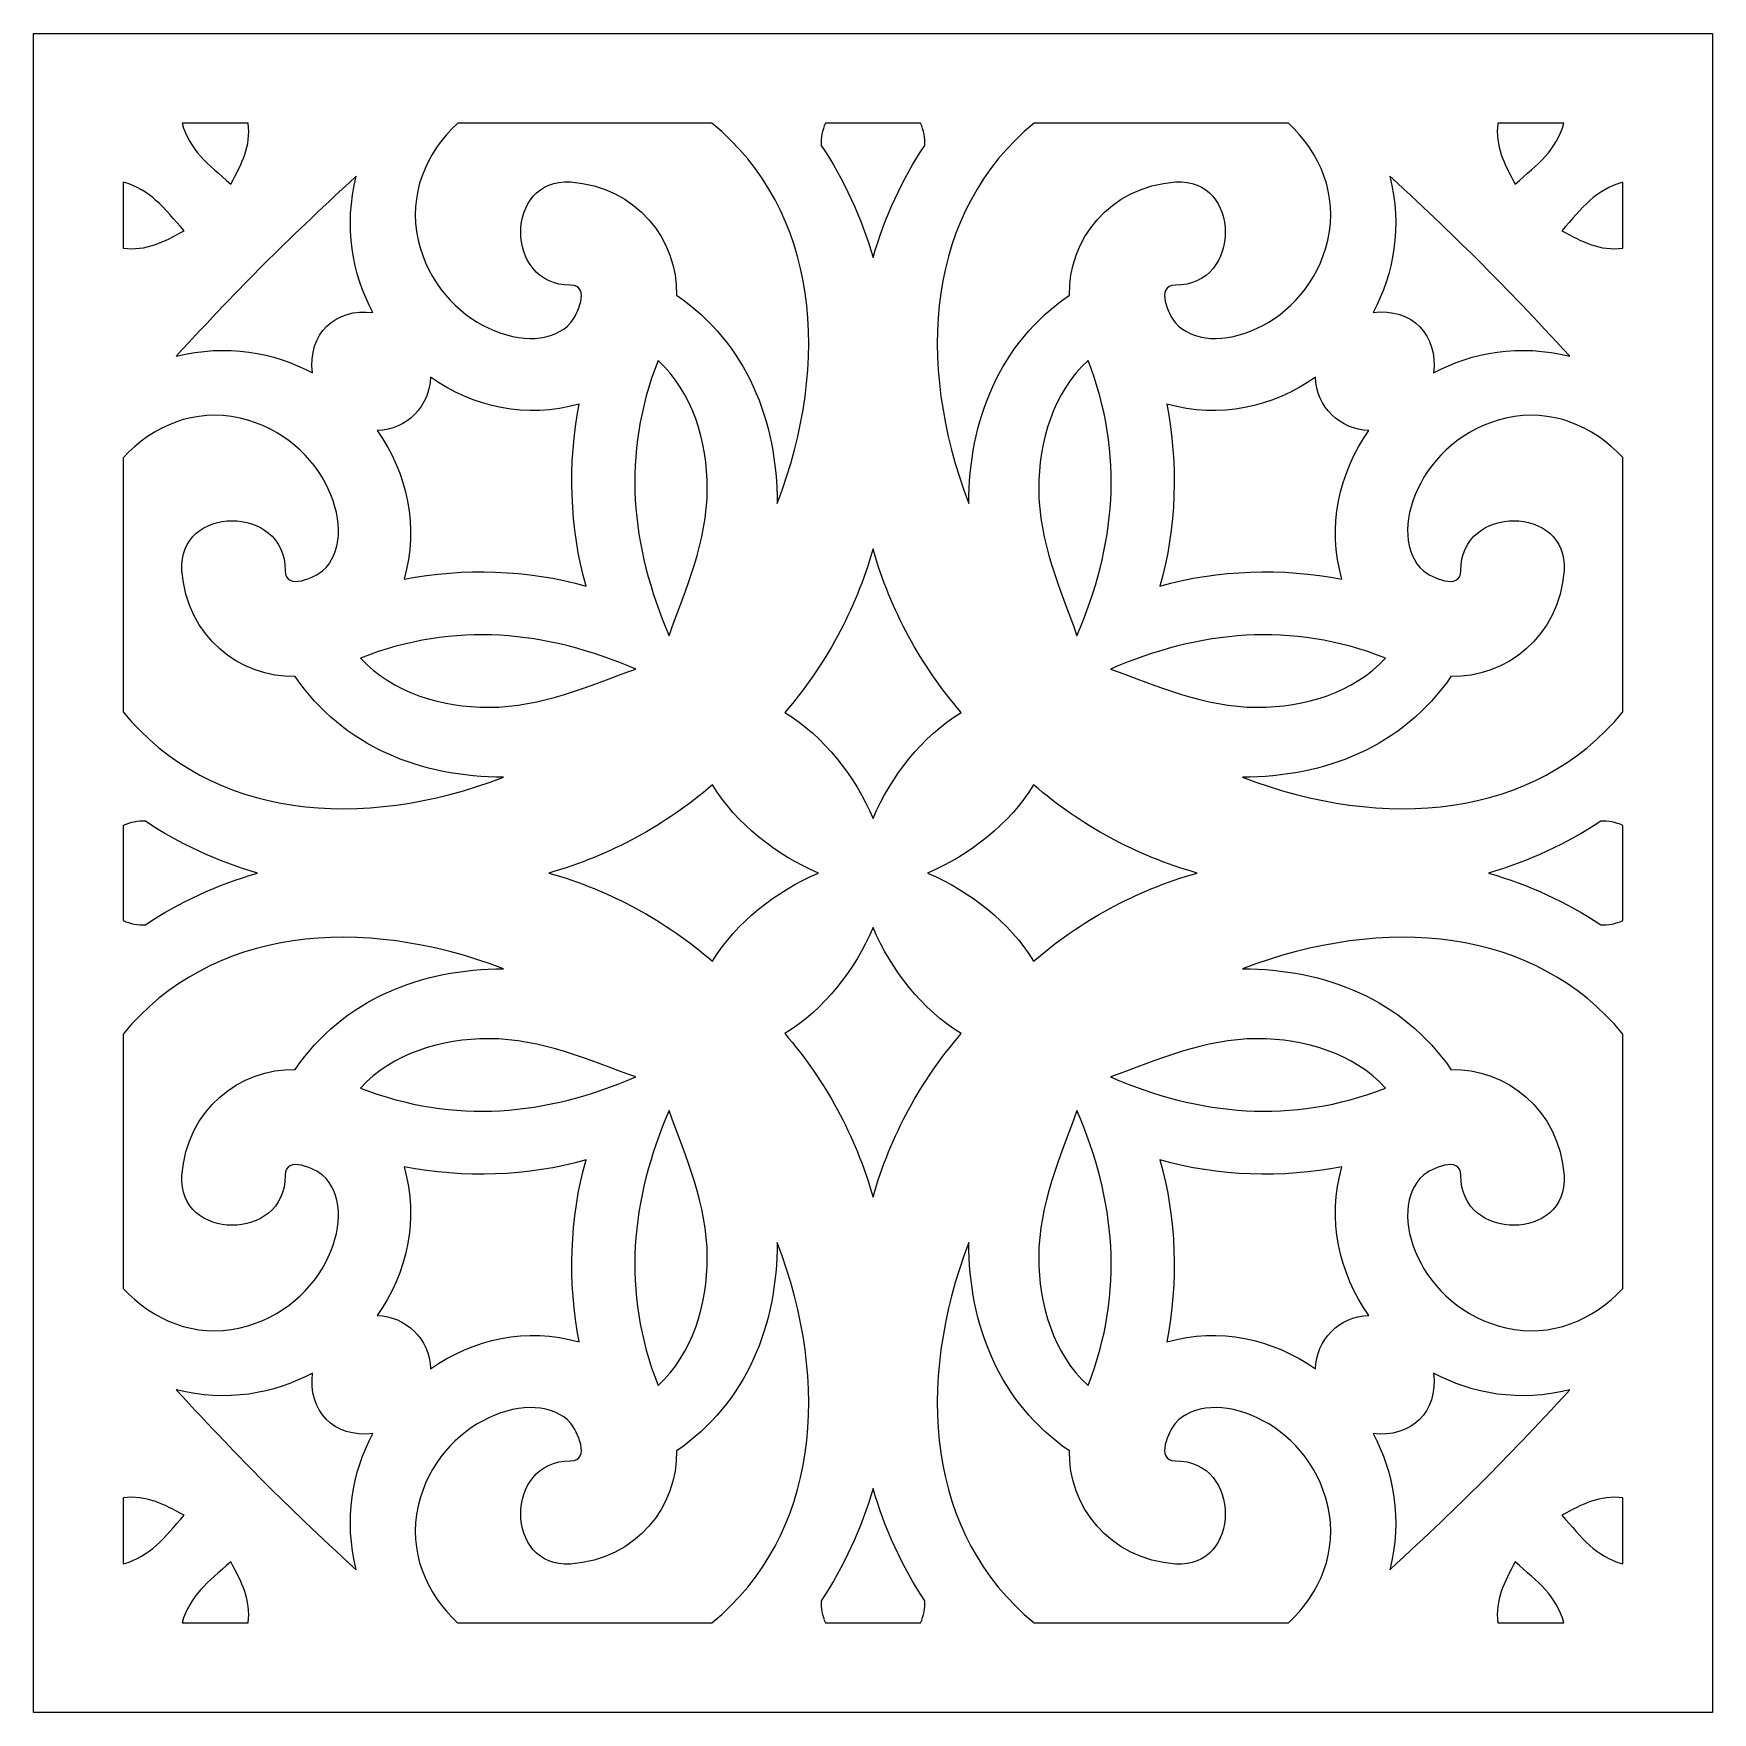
# Model space of a CAD drawing. Header units: millimetres. Extents: x -515 to 516, y -320 to 320.
# Drawn here: x -515.4 to -215.4, y 20.1 to 320.1 of the extents above; entities that cross this region are included whole.
import ezdxf

# ---------------------------------------------------------------- set-up
doc = ezdxf.new("R2010")
doc.units = ezdxf.units.MM
doc.header["$MEASUREMENT"] = 0
doc.layers.add('layer 1', color=7, linetype='Continuous')

msp = doc.modelspace()

# ---------------------------------------------------------------- linework, layer by layer
at = {"layer": 'layer 1'}
for points, knots in [([(-215.4086, 320.1198), (-215.4086, 320.1198), (-515.4084, 320.1198), (-515.4084, 320.1198), (-515.4084, 320.1198), (-515.4084, 320.1198), (-515.4084, 20.12), (-515.4084, 20.12), (-515.4084, 20.12), (-510.6936, 20.12), (-224.2182, 20.12), (-215.4086, 20.12), (-215.4086, 20.12), (-215.4086, 24.8689), (-215.4086, 311.3285), (-215.4086, 320.1198)], [0, 0, 0, 0, 0.2, 0.2, 0.2, 0.2, 0.4, 0.4, 0.4, 0.4, 0.6, 0.6, 0.6, 0.6, 1, 1, 1, 1]), ([(-477.0471, 304.1195), (-476.5572, 299.9934), (-478.1742, 296.8612), (-480.1475, 293.2138), (-480.1475, 293.2138), (-484.3474, 296.8626), (-487.4586, 299.2223), (-488.8751, 304.1195), (-488.8751, 304.1195), (-488.8751, 304.1195), (-477.0471, 304.1195), (-477.0471, 304.1195)], [0, 0, 0, 0, 0.25, 0.25, 0.25, 0.25, 0.5, 0.5, 0.5, 0.5, 1, 1, 1, 1]), ([(-439.622, 304.1195), (-439.622, 304.1195), (-394.1895, 304.1195), (-394.1895, 304.1195), (-394.1895, 304.1195), (-375.0302, 288.3469), (-372.8105, 261.5787), (-382.524, 236.1291), (-382.524, 236.1291), (-382.524, 250.7616), (-387.9385, 264.8142), (-400.5121, 273.389), (-400.5121, 273.389), (-400.2767, 283.1376), (-407.6312, 292.7963), (-419.4591, 293.5976), (-419.4591, 293.5976), (-431.2244, 294.394), (-431.4303, 275.1329), (-419.4591, 275.1497), (-419.4591, 275.1497), (-415.6887, 275.1554), (-418.3906, 269.6495), (-419.4085, 268.4777), (-419.4085, 268.4777), (-425.5153, 261.4578), (-443.2146, 267.85), (-446.6769, 283.2184), (-446.6769, 283.2184), (-448.5147, 291.3701), (-445.3442, 298.7471), (-439.622, 304.1195)], [0, 0, 0, 0, 0.11111111, 0.11111111, 0.11111111, 0.11111111, 0.22222222, 0.22222222, 0.22222222, 0.22222222, 0.33333333, 0.33333333, 0.33333333, 0.33333333, 0.44444444, 0.44444444, 0.44444444, 0.44444444, 0.55555556, 0.55555556, 0.55555556, 0.55555556, 0.66666667, 0.66666667, 0.66666667, 0.66666667, 0.77777778, 0.77777778, 0.77777778, 0.77777778, 1, 1, 1, 1]), ([(-373.9147, 304.1195), (-373.9147, 304.1195), (-356.8987, 304.1195), (-356.8987, 304.1195), (-356.8987, 304.1195), (-356.3589, 302.8043), (-356.07, 301.48), (-356.1431, 300.1494), (-356.1431, 300.1494), (-360.2375, 294.0819), (-363.3022, 287.2763), (-365.4067, 280.0764), (-365.4067, 280.0764), (-367.5098, 287.2763), (-370.5752, 294.0819), (-374.6697, 300.1494), (-374.6697, 300.1494), (-374.7435, 301.48), (-374.4539, 302.8043), (-373.9147, 304.1195)], [0, 0, 0, 0, 0.16666667, 0.16666667, 0.16666667, 0.16666667, 0.33333333, 0.33333333, 0.33333333, 0.33333333, 0.5, 0.5, 0.5, 0.5, 0.66666667, 0.66666667, 0.66666667, 0.66666667, 1, 1, 1, 1]), ([(-336.6226, 304.1195), (-336.6226, 304.1195), (-291.1907, 304.1195), (-291.1907, 304.1195), (-291.1907, 304.1195), (-285.469, 298.7471), (-282.2982, 291.3701), (-284.1363, 283.2184), (-284.1363, 283.2184), (-287.5981, 267.85), (-305.296, 261.4578), (-311.4043, 268.4777), (-311.4043, 268.4777), (-312.4228, 269.6495), (-315.1234, 275.1554), (-311.3523, 275.1497), (-311.3523, 275.1497), (-299.3824, 275.1329), (-299.5884, 294.394), (-311.3523, 293.5976), (-311.3523, 293.5976), (-323.1822, 292.7963), (-330.5361, 283.1376), (-330.3006, 273.389), (-330.3006, 273.389), (-342.8735, 264.8142), (-348.2888, 250.7616), (-348.2888, 236.1291), (-348.2888, 236.1291), (-358.0023, 261.5787), (-355.7825, 288.3469), (-336.6226, 304.1195)], [0, 0, 0, 0, 0.11111111, 0.11111111, 0.11111111, 0.11111111, 0.22222222, 0.22222222, 0.22222222, 0.22222222, 0.33333333, 0.33333333, 0.33333333, 0.33333333, 0.44444444, 0.44444444, 0.44444444, 0.44444444, 0.55555556, 0.55555556, 0.55555556, 0.55555556, 0.66666667, 0.66666667, 0.66666667, 0.66666667, 0.77777778, 0.77777778, 0.77777778, 0.77777778, 1, 1, 1, 1]), ([(-253.7657, 304.1195), (-253.7657, 304.1195), (-241.9378, 304.1195), (-241.9378, 304.1195), (-241.9378, 304.1195), (-243.3549, 299.2167), (-246.4737, 296.8549), (-250.6651, 293.2138), (-250.6651, 293.2138), (-252.6445, 296.8732), (-254.2563, 300.0032), (-253.7657, 304.1195)], [0, 0, 0, 0, 0.25, 0.25, 0.25, 0.25, 0.5, 0.5, 0.5, 0.5, 1, 1, 1, 1]), ([(-457.7533, 294.6597), (-459.9809, 285.6273), (-458.5248, 277.1826), (-454.7585, 270.2673), (-454.7585, 270.2673), (-461.4175, 271.1291), (-466.4669, 266.5039), (-465.5559, 259.4692), (-465.5559, 259.4692), (-472.4718, 263.2361), (-480.9158, 264.6926), (-489.9485, 262.4643), (-489.9485, 262.4643), (-477.1289, 276.2674), (-471.6338, 281.7683), (-457.7533, 294.6597)], [0, 0, 0, 0, 0.2, 0.2, 0.2, 0.2, 0.4, 0.4, 0.4, 0.4, 0.6, 0.6, 0.6, 0.6, 1, 1, 1, 1]), ([(-273.0591, 294.6597), (-259.2709, 281.852), (-253.7818, 276.3721), (-240.8645, 262.4643), (-240.8645, 262.4643), (-249.8954, 264.6926), (-258.3409, 263.2361), (-265.2561, 259.4692), (-265.2561, 259.4692), (-264.3965, 266.1279), (-269.0202, 271.1776), (-276.0542, 270.2673), (-276.0542, 270.2673), (-272.2887, 277.1826), (-270.8309, 285.6273), (-273.0591, 294.6597)], [0, 0, 0, 0, 0.2, 0.2, 0.2, 0.2, 0.4, 0.4, 0.4, 0.4, 0.6, 0.6, 0.6, 0.6, 1, 1, 1, 1]), ([(-499.4084, 293.5857), (-494.5004, 292.1672), (-492.1376, 289.0449), (-488.5036, 284.8576), (-488.5036, 284.8576), (-492.1638, 282.8782), (-495.2919, 281.2679), (-499.4084, 281.7578), (-499.4084, 281.7578), (-499.4084, 281.7578), (-499.4084, 293.5857), (-499.4084, 293.5857)], [0, 0, 0, 0, 0.25, 0.25, 0.25, 0.25, 0.5, 0.5, 0.5, 0.5, 1, 1, 1, 1]), ([(-231.4089, 281.7571), (-235.5329, 281.2679), (-238.6707, 282.8895), (-242.3096, 284.8576), (-242.3096, 284.8576), (-238.6524, 289.0716), (-236.2963, 292.1707), (-231.4089, 293.5842), (-231.4089, 293.5842), (-231.4089, 293.5842), (-231.4089, 281.7571), (-231.4089, 281.7571)], [0, 0, 0, 0, 0.25, 0.25, 0.25, 0.25, 0.5, 0.5, 0.5, 0.5, 1, 1, 1, 1]), ([(-403.8242, 261.6904), (-397.6527, 256.0791), (-394.9873, 247.2154), (-395.0168, 238.7756), (-395.0168, 238.7756), (-395.0512, 229.2322), (-398.8378, 221.0257), (-401.8441, 212.5289), (-401.8441, 212.5289), (-408.6947, 228.5166), (-410.4372, 244.8086), (-403.8242, 261.6904)], [0, 0, 0, 0, 0.25, 0.25, 0.25, 0.25, 0.5, 0.5, 0.5, 0.5, 1, 1, 1, 1]), ([(-335.7952, 238.7756), (-335.8255, 247.2154), (-333.16, 256.0791), (-326.9892, 261.6904), (-326.9892, 261.6904), (-320.3755, 244.8086), (-322.1173, 228.5166), (-328.9686, 212.5289), (-328.9686, 212.5289), (-331.9749, 221.0257), (-335.7615, 229.2322), (-335.7952, 238.7756)], [0, 0, 0, 0, 0.25, 0.25, 0.25, 0.25, 0.5, 0.5, 0.5, 0.5, 1, 1, 1, 1]), ([(-444.4679, 258.7333), (-436.8856, 253.3757), (-427.2487, 251.2114), (-417.9366, 253.9219), (-417.9366, 253.9219), (-419.956, 243.2264), (-419.6439, 231.8231), (-416.6812, 221.3919), (-416.6812, 221.3919), (-427.113, 224.3554), (-438.5164, 224.6675), (-449.2099, 222.6473), (-449.2099, 222.6473), (-446.501, 231.9595), (-448.6638, 241.5956), (-454.0216, 249.1793), (-454.0216, 249.1793), (-448.6056, 249.3389), (-444.6211, 253.6238), (-444.4679, 258.7333)], [0, 0, 0, 0, 0.16666667, 0.16666667, 0.16666667, 0.16666667, 0.33333333, 0.33333333, 0.33333333, 0.33333333, 0.5, 0.5, 0.5, 0.5, 0.66666667, 0.66666667, 0.66666667, 0.66666667, 1, 1, 1, 1]), ([(-276.7916, 249.1793), (-282.1478, 241.5956), (-284.312, 231.9595), (-281.6023, 222.6473), (-281.6023, 222.6473), (-292.2971, 224.6675), (-303.6997, 224.3554), (-314.1323, 221.3919), (-314.1323, 221.3919), (-311.1688, 231.8231), (-310.8567, 243.2264), (-312.8762, 253.9219), (-312.8762, 253.9219), (-303.5647, 251.2114), (-293.9278, 253.3757), (-286.3448, 258.7333), (-286.3448, 258.7333), (-286.1825, 253.3216), (-281.9003, 249.3298), (-276.7916, 249.1793)], [0, 0, 0, 0, 0.16666667, 0.16666667, 0.16666667, 0.16666667, 0.33333333, 0.33333333, 0.33333333, 0.33333333, 0.5, 0.5, 0.5, 0.5, 0.66666667, 0.66666667, 0.66666667, 0.66666667, 1, 1, 1, 1]), ([(-499.4084, 244.3342), (-494.0353, 250.0559), (-486.6582, 253.226), (-478.5072, 251.3886), (-478.5072, 251.3886), (-463.1385, 247.926), (-456.7472, 230.2268), (-463.7664, 224.1199), (-463.7664, 224.1199), (-464.9375, 223.1014), (-470.4438, 220.4001), (-470.4378, 224.1705), (-470.4378, 224.1705), (-470.4216, 236.1418), (-489.6827, 235.9358), (-488.8864, 224.1705), (-488.8864, 224.1705), (-488.0852, 212.3412), (-478.4262, 204.9874), (-468.6769, 205.2236), (-468.6769, 205.2236), (-460.1028, 192.6499), (-446.0509, 187.234), (-431.4177, 187.234), (-431.4177, 187.234), (-456.8683, 177.5205), (-483.6363, 179.7403), (-499.4084, 198.9009), (-499.4084, 198.9009), (-499.4084, 198.9009), (-499.4084, 244.3342), (-499.4084, 244.3342)], [0, 0, 0, 0, 0.11111111, 0.11111111, 0.11111111, 0.11111111, 0.22222222, 0.22222222, 0.22222222, 0.22222222, 0.33333333, 0.33333333, 0.33333333, 0.33333333, 0.44444444, 0.44444444, 0.44444444, 0.44444444, 0.55555556, 0.55555556, 0.55555556, 0.55555556, 0.66666667, 0.66666667, 0.66666667, 0.66666667, 0.77777778, 0.77777778, 0.77777778, 0.77777778, 1, 1, 1, 1]), ([(-231.4089, 198.896), (-247.1808, 179.7403), (-273.9469, 177.5219), (-299.3944, 187.234), (-299.3944, 187.234), (-284.7619, 187.234), (-270.7093, 192.6499), (-262.1352, 205.2236), (-262.1352, 205.2236), (-252.3866, 204.9874), (-242.7272, 212.3412), (-241.9266, 224.1705), (-241.9266, 224.1705), (-241.1302, 235.9358), (-260.3906, 236.1418), (-260.3751, 224.1705), (-260.3751, 224.1705), (-260.3695, 220.4001), (-265.8754, 223.1014), (-267.0464, 224.1199), (-267.0464, 224.1199), (-274.0657, 230.2268), (-267.6734, 247.926), (-252.3064, 251.3886), (-252.3064, 251.3886), (-244.1569, 253.2253), (-236.7813, 250.0573), (-231.4089, 244.3384), (-231.4089, 244.3384), (-231.4089, 244.3384), (-231.4089, 198.896), (-231.4089, 198.896)], [0, 0, 0, 0, 0.11111111, 0.11111111, 0.11111111, 0.11111111, 0.22222222, 0.22222222, 0.22222222, 0.22222222, 0.33333333, 0.33333333, 0.33333333, 0.33333333, 0.44444444, 0.44444444, 0.44444444, 0.44444444, 0.55555556, 0.55555556, 0.55555556, 0.55555556, 0.66666667, 0.66666667, 0.66666667, 0.66666667, 0.77777778, 0.77777778, 0.77777778, 0.77777778, 1, 1, 1, 1]), ([(-381.1498, 198.8088), (-373.9365, 207.229), (-368.5705, 216.9277), (-365.4067, 228.0246), (-365.4067, 228.0246), (-362.2429, 216.9277), (-356.8762, 207.229), (-349.6622, 198.8088), (-349.6622, 198.8088), (-356.6878, 194.4121), (-362.115, 187.5707), (-365.4067, 179.8788), (-365.4067, 179.8788), (-368.697, 187.5707), (-374.1249, 194.4121), (-381.1498, 198.8088)], [0, 0, 0, 0, 0.2, 0.2, 0.2, 0.2, 0.4, 0.4, 0.4, 0.4, 0.6, 0.6, 0.6, 0.6, 1, 1, 1, 1]), ([(-407.8175, 206.5556), (-416.3157, 203.5478), (-424.5214, 199.7627), (-434.0648, 199.7282), (-434.0648, 199.7282), (-442.504, 199.6987), (-451.3684, 202.3634), (-456.9784, 208.535), (-456.9784, 208.535), (-440.0986, 215.1473), (-423.8052, 213.4054), (-407.8175, 206.5556)], [0, 0, 0, 0, 0.25, 0.25, 0.25, 0.25, 0.5, 0.5, 0.5, 0.5, 1, 1, 1, 1]), ([(-322.9945, 206.5556), (-307.0069, 213.4054), (-290.7148, 215.1473), (-273.833, 208.535), (-273.833, 208.535), (-279.4444, 202.3634), (-288.3081, 199.6987), (-296.7479, 199.7282), (-296.7479, 199.7282), (-306.292, 199.7627), (-314.4971, 203.5478), (-322.9945, 206.5556)], [0, 0, 0, 0, 0.25, 0.25, 0.25, 0.25, 0.5, 0.5, 0.5, 0.5, 1, 1, 1, 1]), ([(-423.3131, 170.1175), (-412.2163, 173.282), (-402.5175, 178.648), (-394.0974, 185.8612), (-394.0974, 185.8612), (-389.7014, 178.837), (-382.86, 173.4092), (-375.1673, 170.1175), (-375.1673, 170.1175), (-382.86, 166.8257), (-389.7014, 161.3993), (-394.0974, 154.3737), (-394.0974, 154.3737), (-402.5175, 161.5869), (-412.2163, 166.9537), (-423.3131, 170.1175)], [0, 0, 0, 0, 0.2, 0.2, 0.2, 0.2, 0.4, 0.4, 0.4, 0.4, 0.6, 0.6, 0.6, 0.6, 1, 1, 1, 1]), ([(-336.7153, 154.3737), (-341.1113, 161.3993), (-347.9521, 166.8257), (-355.6447, 170.1175), (-355.6447, 170.1175), (-347.9521, 173.4092), (-341.1113, 178.837), (-336.7153, 185.8612), (-336.7153, 185.8612), (-328.2959, 178.648), (-318.5971, 173.282), (-307.4989, 170.1175), (-307.4989, 170.1175), (-318.5971, 166.9537), (-328.2959, 161.5869), (-336.7153, 154.3737)], [0, 0, 0, 0, 0.2, 0.2, 0.2, 0.2, 0.4, 0.4, 0.4, 0.4, 0.6, 0.6, 0.6, 0.6, 1, 1, 1, 1]), ([(-499.4084, 178.6255), (-498.0929, 179.1646), (-496.7686, 179.4542), (-495.4381, 179.3811), (-495.4381, 179.3811), (-489.3713, 175.2859), (-482.5646, 172.2213), (-475.3661, 170.1175), (-475.3661, 170.1175), (-482.5646, 168.0129), (-489.3713, 164.949), (-495.4381, 160.8538), (-495.4381, 160.8538), (-496.7686, 160.7807), (-498.0929, 161.0703), (-499.4084, 161.6087), (-499.4084, 161.6087), (-499.4084, 161.6087), (-499.4084, 178.6255), (-499.4084, 178.6255)], [0, 0, 0, 0, 0.16666667, 0.16666667, 0.16666667, 0.16666667, 0.33333333, 0.33333333, 0.33333333, 0.33333333, 0.5, 0.5, 0.5, 0.5, 0.66666667, 0.66666667, 0.66666667, 0.66666667, 1, 1, 1, 1]), ([(-231.4089, 161.6066), (-232.7227, 161.0696), (-234.0448, 160.7807), (-235.374, 160.8538), (-235.374, 160.8538), (-241.4416, 164.949), (-248.2478, 168.0129), (-255.447, 170.1175), (-255.447, 170.1175), (-248.2478, 172.2213), (-241.4416, 175.2859), (-235.374, 179.3811), (-235.374, 179.3811), (-234.0448, 179.4542), (-232.7227, 179.1653), (-231.4089, 178.6276), (-231.4089, 178.6276), (-231.4089, 178.6276), (-231.4089, 161.6066), (-231.4089, 161.6066)], [0, 0, 0, 0, 0.16666667, 0.16666667, 0.16666667, 0.16666667, 0.33333333, 0.33333333, 0.33333333, 0.33333333, 0.5, 0.5, 0.5, 0.5, 0.66666667, 0.66666667, 0.66666667, 0.66666667, 1, 1, 1, 1]), ([(-499.4084, 141.334), (-483.6363, 160.4946), (-456.8683, 162.7137), (-431.4177, 153.0002), (-431.4177, 153.0002), (-446.0509, 153.0002), (-460.1039, 147.585), (-468.6769, 135.0113), (-468.6769, 135.0113), (-478.4262, 135.2475), (-488.0852, 127.893), (-488.8864, 116.0644), (-488.8864, 116.0644), (-489.6827, 104.2991), (-470.4216, 104.0931), (-470.4378, 116.0644), (-470.4378, 116.0644), (-470.4438, 119.8348), (-464.9375, 117.1328), (-463.7664, 116.115), (-463.7664, 116.115), (-456.7472, 110.0081), (-463.1385, 92.3089), (-478.5072, 88.8463), (-478.5072, 88.8463), (-486.6582, 87.0089), (-494.0353, 90.179), (-499.4084, 95.9007), (-499.4084, 95.9007), (-499.4084, 95.9007), (-499.4084, 141.334), (-499.4084, 141.334)], [0, 0, 0, 0, 0.11111111, 0.11111111, 0.11111111, 0.11111111, 0.22222222, 0.22222222, 0.22222222, 0.22222222, 0.33333333, 0.33333333, 0.33333333, 0.33333333, 0.44444444, 0.44444444, 0.44444444, 0.44444444, 0.55555556, 0.55555556, 0.55555556, 0.55555556, 0.66666667, 0.66666667, 0.66666667, 0.66666667, 0.77777778, 0.77777778, 0.77777778, 0.77777778, 1, 1, 1, 1]), ([(-231.4089, 95.8972), (-236.7813, 90.1776), (-244.1569, 87.0096), (-252.3064, 88.8463), (-252.3064, 88.8463), (-267.6734, 92.3089), (-274.0657, 110.0081), (-267.0464, 116.115), (-267.0464, 116.115), (-265.8754, 117.1328), (-260.3695, 119.8348), (-260.3751, 116.0644), (-260.3751, 116.0644), (-260.3906, 104.0931), (-241.1302, 104.2991), (-241.9266, 116.0644), (-241.9266, 116.0644), (-242.7272, 127.893), (-252.3866, 135.2475), (-262.1352, 135.0113), (-262.1352, 135.0113), (-270.7093, 147.585), (-284.7619, 153.0002), (-299.3944, 153.0002), (-299.3944, 153.0002), (-273.9469, 162.713), (-247.1808, 160.4946), (-231.4089, 141.3382), (-231.4089, 141.3382), (-231.4089, 141.3382), (-231.4089, 95.8972), (-231.4089, 95.8972)], [0, 0, 0, 0, 0.11111111, 0.11111111, 0.11111111, 0.11111111, 0.22222222, 0.22222222, 0.22222222, 0.22222222, 0.33333333, 0.33333333, 0.33333333, 0.33333333, 0.44444444, 0.44444444, 0.44444444, 0.44444444, 0.55555556, 0.55555556, 0.55555556, 0.55555556, 0.66666667, 0.66666667, 0.66666667, 0.66666667, 0.77777778, 0.77777778, 0.77777778, 0.77777778, 1, 1, 1, 1]), ([(-365.4067, 160.3561), (-362.115, 152.6642), (-356.6878, 145.8235), (-349.6622, 141.4261), (-349.6622, 141.4261), (-356.8762, 133.0073), (-362.2429, 123.3079), (-365.4067, 112.2103), (-365.4067, 112.2103), (-368.5705, 123.3079), (-373.9365, 133.0073), (-381.1498, 141.4261), (-381.1498, 141.4261), (-374.1249, 145.8235), (-368.697, 152.6642), (-365.4067, 160.3561)], [0, 0, 0, 0, 0.2, 0.2, 0.2, 0.2, 0.4, 0.4, 0.4, 0.4, 0.6, 0.6, 0.6, 0.6, 1, 1, 1, 1]), ([(-456.9784, 131.6999), (-451.3684, 137.8715), (-442.504, 140.5369), (-434.0648, 140.506), (-434.0648, 140.506), (-424.5214, 140.4722), (-416.3157, 136.6871), (-407.8175, 133.6786), (-407.8175, 133.6786), (-423.8052, 126.8295), (-440.0986, 125.0877), (-456.9784, 131.6999)], [0, 0, 0, 0, 0.25, 0.25, 0.25, 0.25, 0.5, 0.5, 0.5, 0.5, 1, 1, 1, 1]), ([(-322.9945, 133.6786), (-314.4971, 136.6871), (-306.292, 140.4722), (-296.7479, 140.506), (-296.7479, 140.506), (-288.3081, 140.5369), (-279.4444, 137.8715), (-273.833, 131.6999), (-273.833, 131.6999), (-290.7148, 125.0877), (-307.0069, 126.8295), (-322.9945, 133.6786)], [0, 0, 0, 0, 0.25, 0.25, 0.25, 0.25, 0.5, 0.5, 0.5, 0.5, 1, 1, 1, 1]), ([(-401.8441, 127.706), (-398.8378, 119.2092), (-395.0512, 111.002), (-395.0168, 101.4593), (-395.0168, 101.4593), (-394.9873, 93.0188), (-397.6527, 84.1558), (-403.8242, 78.5445), (-403.8242, 78.5445), (-410.4372, 95.4263), (-408.6947, 111.7183), (-401.8441, 127.706)], [0, 0, 0, 0, 0.25, 0.25, 0.25, 0.25, 0.5, 0.5, 0.5, 0.5, 1, 1, 1, 1]), ([(-326.9892, 78.5445), (-333.16, 84.1558), (-335.8255, 93.0188), (-335.7952, 101.4593), (-335.7952, 101.4593), (-335.7615, 111.002), (-331.9749, 119.2092), (-328.9686, 127.706), (-328.9686, 127.706), (-322.1173, 111.7183), (-320.3755, 95.4263), (-326.9892, 78.5445)], [0, 0, 0, 0, 0.25, 0.25, 0.25, 0.25, 0.5, 0.5, 0.5, 0.5, 1, 1, 1, 1]), ([(-454.0216, 91.0549), (-448.6638, 98.6386), (-446.501, 108.2748), (-449.2099, 117.5876), (-449.2099, 117.5876), (-438.5149, 115.5674), (-427.113, 115.8795), (-416.6812, 118.843), (-416.6812, 118.843), (-419.6439, 108.4111), (-419.956, 97.0085), (-417.9366, 86.313), (-417.9366, 86.313), (-427.2487, 89.0235), (-436.8856, 86.8592), (-444.4679, 81.5016), (-444.4679, 81.5016), (-444.6303, 86.926), (-448.9224, 90.9059), (-454.0216, 91.0549)], [0, 0, 0, 0, 0.16666667, 0.16666667, 0.16666667, 0.16666667, 0.33333333, 0.33333333, 0.33333333, 0.33333333, 0.5, 0.5, 0.5, 0.5, 0.66666667, 0.66666667, 0.66666667, 0.66666667, 1, 1, 1, 1]), ([(-286.3448, 81.5016), (-293.9278, 86.8592), (-303.5647, 89.0235), (-312.8762, 86.313), (-312.8762, 86.313), (-310.8567, 97.0085), (-311.1688, 108.4111), (-314.1323, 118.843), (-314.1323, 118.843), (-303.6997, 115.8795), (-292.2971, 115.5674), (-281.6023, 117.5876), (-281.6023, 117.5876), (-284.312, 108.2748), (-282.1478, 98.6386), (-276.7916, 91.0549), (-276.7916, 91.0549), (-282.1843, 90.8967), (-286.1909, 86.6322), (-286.3448, 81.5016)], [0, 0, 0, 0, 0.16666667, 0.16666667, 0.16666667, 0.16666667, 0.33333333, 0.33333333, 0.33333333, 0.33333333, 0.5, 0.5, 0.5, 0.5, 0.66666667, 0.66666667, 0.66666667, 0.66666667, 1, 1, 1, 1]), ([(-394.1838, 36.1197), (-394.1838, 36.1197), (-439.6269, 36.1197), (-439.6269, 36.1197), (-439.6269, 36.1197), (-445.3461, 41.4927), (-448.5138, 48.8676), (-446.6769, 57.0165), (-446.6769, 57.0165), (-443.2146, 72.3849), (-425.5153, 78.7771), (-419.4085, 71.7572), (-419.4085, 71.7572), (-418.3906, 70.5854), (-415.6887, 65.0795), (-419.4591, 65.0852), (-419.4591, 65.0852), (-431.4303, 65.1013), (-431.2244, 45.8409), (-419.4591, 46.6373), (-419.4591, 46.6373), (-407.6312, 47.4386), (-400.2767, 57.0966), (-400.5121, 66.8467), (-400.5121, 66.8467), (-387.9385, 75.4208), (-382.524, 89.4726), (-382.524, 104.1058), (-382.524, 104.1058), (-372.8119, 78.6584), (-375.0295, 51.8937), (-394.1838, 36.1197)], [0, 0, 0, 0, 0.11111111, 0.11111111, 0.11111111, 0.11111111, 0.22222222, 0.22222222, 0.22222222, 0.22222222, 0.33333333, 0.33333333, 0.33333333, 0.33333333, 0.44444444, 0.44444444, 0.44444444, 0.44444444, 0.55555556, 0.55555556, 0.55555556, 0.55555556, 0.66666667, 0.66666667, 0.66666667, 0.66666667, 0.77777778, 0.77777778, 0.77777778, 0.77777778, 1, 1, 1, 1]), ([(-291.1858, 36.1197), (-291.1858, 36.1197), (-336.6282, 36.1197), (-336.6282, 36.1197), (-336.6282, 36.1197), (-355.7839, 51.8937), (-358.0009, 78.6584), (-348.2888, 104.1058), (-348.2888, 104.1058), (-348.2888, 89.4726), (-342.8735, 75.4208), (-330.3006, 66.8467), (-330.3006, 66.8467), (-330.5361, 57.0966), (-323.1822, 47.4386), (-311.3523, 46.6373), (-311.3523, 46.6373), (-299.5884, 45.8409), (-299.3824, 65.1013), (-311.3523, 65.0852), (-311.3523, 65.0852), (-315.1234, 65.0795), (-312.4228, 70.5854), (-311.4043, 71.7572), (-311.4043, 71.7572), (-305.296, 78.7771), (-287.5981, 72.3849), (-284.1363, 57.0165), (-284.1363, 57.0165), (-282.2989, 48.8676), (-285.4662, 41.4927), (-291.1858, 36.1197)], [0, 0, 0, 0, 0.11111111, 0.11111111, 0.11111111, 0.11111111, 0.22222222, 0.22222222, 0.22222222, 0.22222222, 0.33333333, 0.33333333, 0.33333333, 0.33333333, 0.44444444, 0.44444444, 0.44444444, 0.44444444, 0.55555556, 0.55555556, 0.55555556, 0.55555556, 0.66666667, 0.66666667, 0.66666667, 0.66666667, 0.77777778, 0.77777778, 0.77777778, 0.77777778, 1, 1, 1, 1]), ([(-457.7533, 45.5752), (-471.5443, 58.3836), (-477.0564, 63.8902), (-489.9485, 77.7699), (-489.9485, 77.7699), (-480.9158, 75.5424), (-472.4718, 76.9995), (-465.5559, 80.7664), (-465.5559, 80.7664), (-466.4199, 74.0944), (-461.7788, 69.0587), (-454.7585, 69.9676), (-454.7585, 69.9676), (-458.5248, 63.0531), (-459.9809, 54.6076), (-457.7533, 45.5752)], [0, 0, 0, 0, 0.2, 0.2, 0.2, 0.2, 0.4, 0.4, 0.4, 0.4, 0.6, 0.6, 0.6, 0.6, 1, 1, 1, 1]), ([(-273.0591, 45.5752), (-270.8309, 54.6076), (-272.2887, 63.0531), (-276.0542, 69.9676), (-276.0542, 69.9676), (-269.4096, 69.1072), (-264.3459, 73.7169), (-265.2561, 80.7664), (-265.2561, 80.7664), (-258.3409, 76.9995), (-249.8954, 75.5424), (-240.8645, 77.7699), (-240.8645, 77.7699), (-253.6785, 63.9739), (-259.1521, 58.4926), (-273.0591, 45.5752)], [0, 0, 0, 0, 0.2, 0.2, 0.2, 0.2, 0.4, 0.4, 0.4, 0.4, 0.6, 0.6, 0.6, 0.6, 1, 1, 1, 1]), ([(-356.8959, 36.1197), (-356.8959, 36.1197), (-373.9168, 36.1197), (-373.9168, 36.1197), (-373.9168, 36.1197), (-374.4546, 37.4341), (-374.7435, 38.7563), (-374.6697, 40.0855), (-374.6697, 40.0855), (-370.5752, 46.153), (-367.5098, 52.9586), (-365.4067, 60.1571), (-365.4067, 60.1571), (-363.3022, 52.9586), (-360.2375, 46.153), (-356.1431, 40.0855), (-356.1431, 40.0855), (-356.07, 38.7563), (-356.3582, 37.4341), (-356.8959, 36.1197)], [0, 0, 0, 0, 0.16666667, 0.16666667, 0.16666667, 0.16666667, 0.33333333, 0.33333333, 0.33333333, 0.33333333, 0.5, 0.5, 0.5, 0.5, 0.66666667, 0.66666667, 0.66666667, 0.66666667, 1, 1, 1, 1]), ([(-499.4084, 46.6493), (-499.4084, 46.6493), (-499.4084, 58.4764), (-499.4084, 58.4764), (-499.4084, 58.4764), (-495.2909, 58.967), (-492.1638, 57.356), (-488.5036, 55.3759), (-488.5036, 55.3759), (-492.1517, 51.1746), (-494.5116, 48.0649), (-499.4084, 46.6493)], [0, 0, 0, 0, 0.25, 0.25, 0.25, 0.25, 0.5, 0.5, 0.5, 0.5, 1, 1, 1, 1]), ([(-231.4089, 46.65), (-236.3096, 48.0684), (-238.6693, 51.1844), (-242.3096, 55.3759), (-242.3096, 55.3759), (-238.6707, 57.3447), (-235.5336, 58.9677), (-231.4089, 58.4778), (-231.4089, 58.4778), (-231.4089, 58.4778), (-231.4089, 46.65), (-231.4089, 46.65)], [0, 0, 0, 0, 0.25, 0.25, 0.25, 0.25, 0.5, 0.5, 0.5, 0.5, 1, 1, 1, 1]), ([(-477.0465, 36.1197), (-477.0465, 36.1197), (-488.8738, 36.1197), (-488.8738, 36.1197), (-488.8738, 36.1197), (-487.4583, 41.0077), (-484.3688, 43.354), (-480.1475, 47.0211), (-480.1475, 47.0211), (-478.1783, 43.3814), (-476.558, 40.2457), (-477.0465, 36.1197)], [0, 0, 0, 0, 0.25, 0.25, 0.25, 0.25, 0.5, 0.5, 0.5, 0.5, 1, 1, 1, 1]), ([(-253.7664, 36.1197), (-254.257, 40.245), (-252.6298, 43.3885), (-250.6651, 47.0211), (-250.6651, 47.0211), (-246.4786, 43.3842), (-243.357, 41.0204), (-241.9392, 36.1197), (-241.9392, 36.1197), (-241.9392, 36.1197), (-253.7664, 36.1197), (-253.7664, 36.1197)], [0, 0, 0, 0, 0.25, 0.25, 0.25, 0.25, 0.5, 0.5, 0.5, 0.5, 1, 1, 1, 1])]:
    msp.add_open_spline(points, degree=3, knots=knots, dxfattribs=at)

doc.saveas('drawing.dxf')
